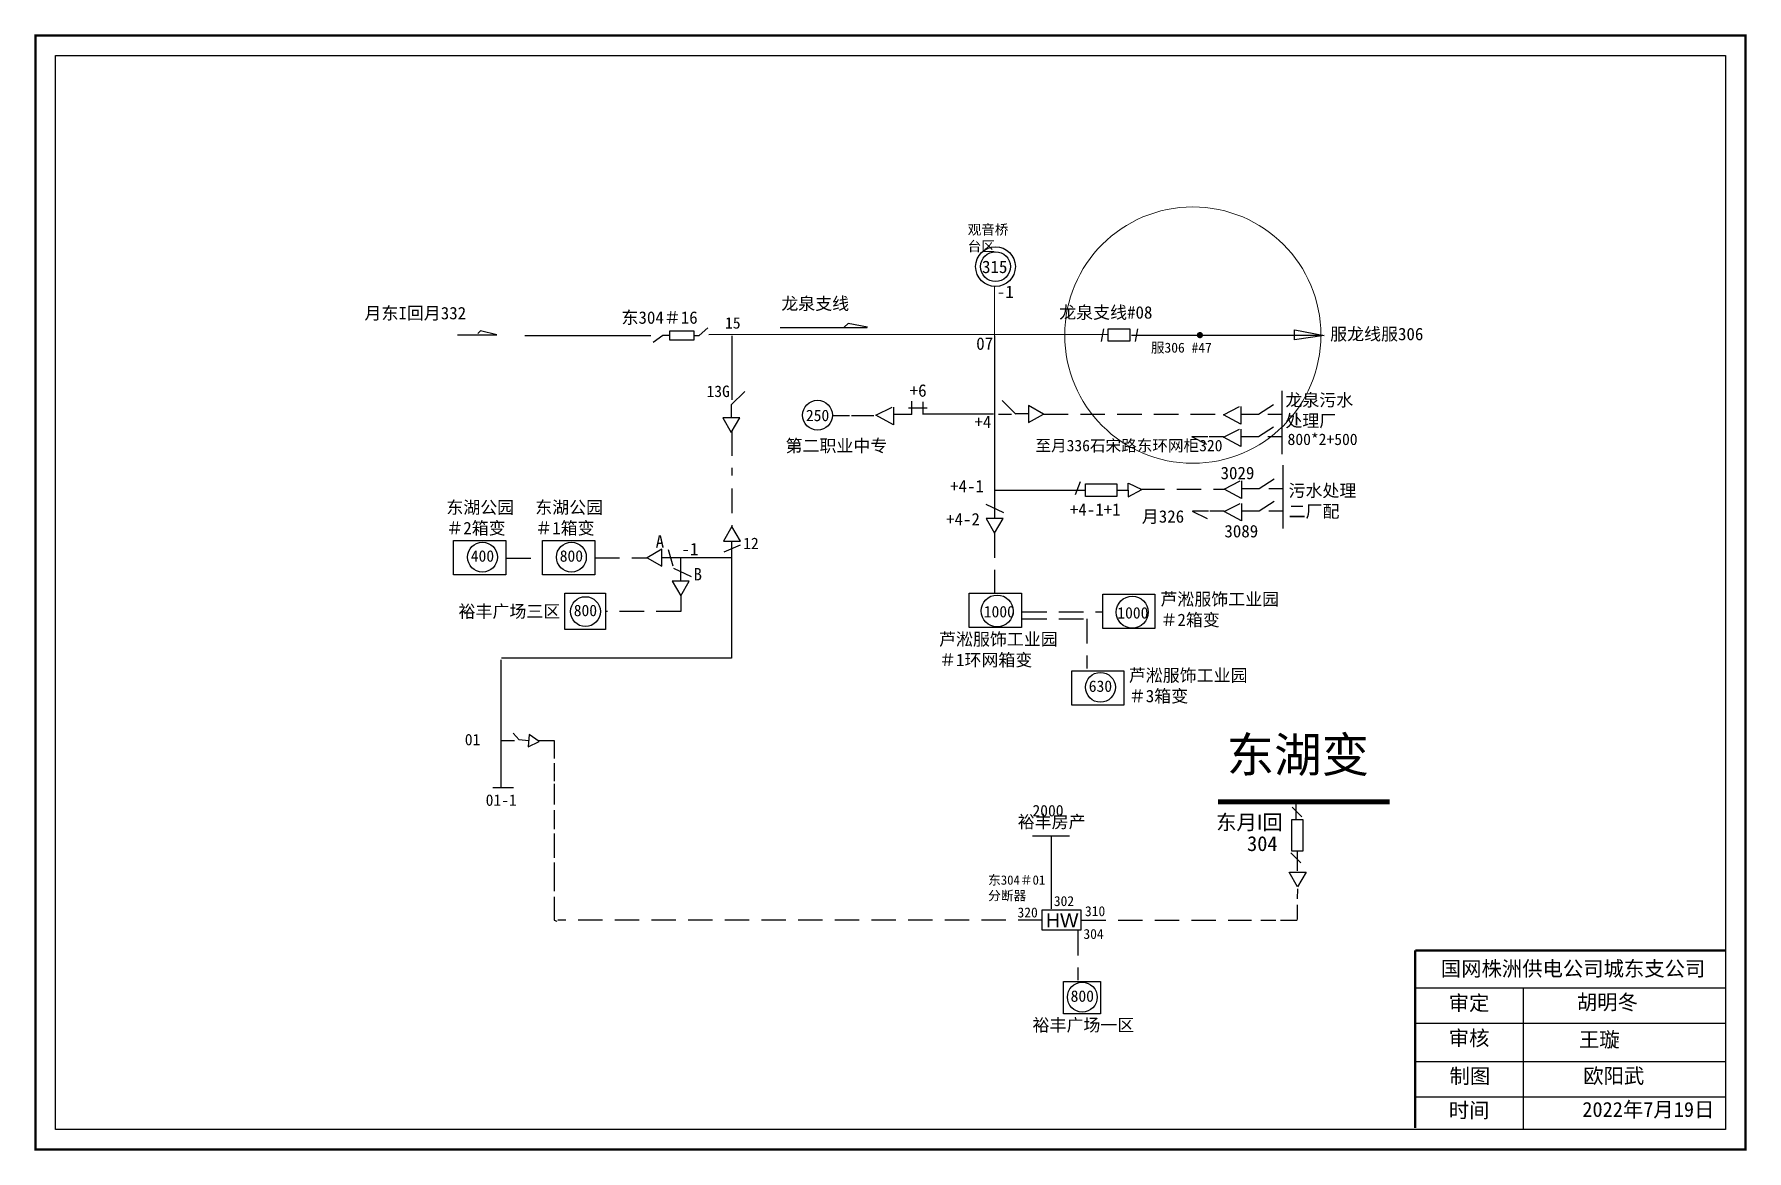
# Model space of a CAD drawing. Extents: x -2 to 343, y -1 to 224.
import ezdxf

# ---------------------------------------------------------------- set-up
doc = ezdxf.new("R2010")
doc.units = 0
doc.header["$LTSCALE"] = 0.774411
doc.linetypes.add('ACAD_ISO02W100', pattern=[15, 12, -3])
doc.linetypes.add('DASHED2', pattern=[9.525, 6.35, -3.175])
doc.layers.get('0').update_dxf_attribs({"linetype": 'CONTINUOUS'})
doc.layers.add('0-RefEdit0', color=7, linetype='CONTINUOUS')
doc.layers.add('Layer2', color=1, linetype='CONTINUOUS')
doc.styles.get("Standard").update_dxf_attribs({"font": '', "height": 2.5})
doc.styles.add('仿宋_txtstyle_2.00_0_0', font='simsun.ttc', dxfattribs={"height": 2})
doc.styles.add('仿宋_txtstyle_3.00_0_0', font='simsun.ttc', dxfattribs={"height": 3})
doc.styles.add('字体', font='simkai_0.ttf', dxfattribs={"height": 2.5})
doc.styles.add('楷体_GB2312_txtstyle_2.00_0_0', font='SIMKAI.TTF', dxfattribs={"height": 2})
doc.styles.add('楷体_GB2312_txtstyle_3.00_0_0', font='SIMKAI.TTF', dxfattribs={"height": 3})
doc.styles.get('Standard').set_extended_font_data('SimSun')

# ---------------------------------------------------------------- blocks, each defined once
blk = doc.blocks.new('A$C096F4352')
for p, q in [((2.73, 1.69), (0, 4.41)), ((5.33, 1.73), (2.69, 1.73))]:
    blk.add_line(p, q)
blk.add_lwpolyline([(8.29, 1.71), (5.33, 3.41), (5.33, 0)], close=True)
blk = doc.blocks.new('A$C19052CCB')
at = {"rotation": 270}
blk.add_blockref('A$C096F4352', (0, 8.29), dxfattribs=at)
blk = doc.blocks.new('A$C7409174A')
blk.add_blockref('A$C19052CCB', (0, 0))

msp = doc.modelspace()

# ---------------------------------------------------------------- hatches: boundary and pattern name
at = {"linetype": 'Continuous'}
h = msp.add_hatch(color=7, dxfattribs=at)
h.paths.add_polyline_path([(232.69, 164.08, 0.016904), (232.65, 164.08), (232.65, 162.81, 0.034968), (232.73, 162.81, 0.965353)])
h.paths.add_polyline_path([(232.65, 164.08, 0.933782), (232.65, 162.81)])

# ---------------------------------------------------------------- linework, layer by layer
at = {"color": 7, "linetype": 'Continuous', "lineweight": 0, "ltscale": 0.700835}
msp.add_line((191.39, 163.3), (191.39, 173.15), dxfattribs=at)
at = {"color": 1, "linetype": 'Continuous'}
for p, q in [((83.37, 163.49), (91.25, 163.49)), ((87.99, 164.31), (87.44, 163.77)), ((91.25, 163.49), (87.99, 164.31))]:
    msp.add_line(p, q, dxfattribs=at)
msp.add_line((138.53, 163.33), (138.53, 150.41))
at = {"linetype": 'Continuous'}
for p, q in [((218.91, 163.45), (257.4, 163.44)), ((251.75, 162.51), (251.75, 164.48)), ((257.69, 163.4), (251.75, 162.51)), ((251.79, 164.48), (257.69, 163.4)), ((249.27, 139.53), (249.27, 152.23)), ((167.52, 147.35), (170.78, 148.98)), ((171.05, 148.98), (171.05, 145.44)), ((174.06, 148.83), (177.86, 148.83)), ((174.74, 147.47), (174.74, 150.19)), ((177.05, 147.47), (177.05, 150.05)), ((237.41, 147.44), (240.67, 149.07)), ((240.94, 149.07), (240.94, 145.54)), ((244.49, 147.58), (247.48, 149.48)), ((162.21, 147.21), (158.95, 147.21)), ((167.11, 147.21), (162.62, 147.21)), ((171.05, 145.44), (167.52, 147.35)), ((174.72, 147.48), (171.18, 147.48)), ((191.2, 147.57), (177.09, 147.57)), ((192.21, 147.57), (194.79, 147.57)), ((240.94, 145.54), (237.41, 147.44)), ((240.96, 147.58), (244.49, 147.58)), ((244.49, 143.08), (247.48, 144.98)), ((246.39, 147.58), (249.11, 147.58)), ((231.03, 143.03), (234.02, 141.51)), ((231.04, 143.08), (234.3, 143.08)), ((234.57, 143.08), (237.42, 143.08)), ((237.41, 142.94), (240.67, 144.57)), ((240.94, 141.04), (237.41, 142.94)), ((240.94, 144.57), (240.94, 141.04)), ((240.96, 143.08), (244.49, 143.08)), ((246.39, 143.08), (249.11, 143.08)), ((244.63, 132.63), (247.62, 134.53)), ((249.41, 124.58), (249.41, 137.28)), ((207.66, 131.41), (208.7, 134)), ((237.55, 132.49), (240.81, 134.12)), ((241.08, 130.58), (237.55, 132.49)), ((241.08, 134.12), (241.08, 130.58)), ((241.1, 132.63), (244.63, 132.63)), ((246.54, 132.63), (249.26, 132.63)), ((189.61, 129.47), (193.21, 127.81)), ((231.17, 128.08), (234.17, 126.56)), ((231.18, 128.13), (234.44, 128.13)), ((234.71, 128.13), (237.57, 128.13)), ((237.55, 127.99), (240.81, 129.62)), ((241.08, 126.09), (237.55, 127.99)), ((241.08, 129.62), (241.08, 126.09)), ((241.1, 128.13), (244.63, 128.13)), ((244.63, 128.13), (247.62, 130.03)), ((246.54, 128.13), (249.26, 128.13)), ((253.21, 66.59), (251.23, 68.57)), ((252.99, 57.36), (251.01, 59.34)), ((252.29, 59.68), (252.29, 55.72)), ((252.3, 52.53), (250.67, 55.48)), ((250.71, 55.46), (254.06, 55.48)), ((254.06, 55.48), (252.3, 52.53)), ((244.92, 45.83), (247.98, 45.83)), ((248.9, 45.83), (252.27, 45.83)), ((276.05, 32.23), (338.41, 32.23)), ((297.69, 32.22), (297.69, 3.89)), ((276.05, 25.13), (338.41, 25.13)), ((276.05, 17.38), (338.41, 17.38)), ((276.05, 10.27), (338.41, 10.27))]:
    msp.add_line(p, q, dxfattribs=at)
at = {"linetype": 'DASHED2'}
for p, q in [((201.31, 147.58), (237.01, 147.58)), ((220.65, 132.46), (237.51, 132.46)), ((252.31, 52.15), (252.29, 50.11)), ((252.28, 48.89), (252.25, 45.94))]:
    msp.add_line(p, q, dxfattribs=at)
at = {"color": 7, "linetype": 'DASHED2'}
for p, q in [((138.52, 144.11), (138.52, 135.45)), ((138.52, 135.45), (138.52, 135.19)), ((138.52, 132.6), (138.52, 124.96))]:
    msp.add_line(p, q, dxfattribs=at)
at = {"color": 0, "linetype": 'Continuous'}
for p, q in [((191.41, 132.27), (209.53, 132.27)), ((216.01, 132.27), (218.28, 132.27)), ((218.28, 132.27), (218.28, 133.7)), ((218.28, 130.95), (220.99, 132.44)), ((218.28, 132.27), (218.28, 130.95)), ((218.35, 133.67), (220.99, 132.44)), ((138.47, 118.64), (124.49, 118.64)), ((128.23, 118.64), (128.23, 113.96)), ((126.78, 116.57), (130.37, 114.91)), ((92.1, 81.95), (94.83, 81.95)), ((99.55, 81.95), (102.83, 81.95)), ((102.83, 81.95), (102.83, 78.32)), ((102.83, 77.41), (102.83, 73.78)), ((90.46, 72.51), (94.65, 72.51)), ((102.83, 73.23), (102.83, 69.06)), ((102.83, 67.97), (102.83, 64.15)), ((102.83, 63.24), (102.83, 58.34)), ((202.79, 62.75), (202.79, 48.07)), ((102.83, 57.43), (102.83, 51.62)), ((102.83, 50.53), (102.83, 45.81)), ((102.83, 45.81), (103.37, 45.62))]:
    msp.add_line(p, q, dxfattribs=at)
at = {"color": 0}
for p, q in [((140.23, 121.19), (136.9, 119.81)), ((138.47, 121.99), (138.47, 98.48)), ((125.74, 120.37), (126.66, 117.04)), ((92.05, 98.13), (92.05, 72.62)), ((138.47, 98.48), (92.18, 98.48)), ((95.74, 82.06), (94.54, 83.41)), ((97.67, 81.9), (95.74, 82.06))]:
    msp.add_line(p, q, dxfattribs=at)
at = {"color": 0, "linetype": 'DASHED2'}
for p, q in [((191.41, 123.61), (191.41, 111.63)), ((93.2, 118.62), (100.5, 118.62)), ((111.04, 118.64), (121.49, 118.64)), ((128.27, 111.01), (128.27, 107.88)), ((128.27, 107.88), (113.2, 107.88)), ((196.96, 107.82), (212.99, 107.82)), ((196.96, 106.38), (209.94, 106.38)), ((209.94, 106.38), (209.94, 96.44)), ((201.06, 45.81), (103.55, 45.79)), ((208.88, 45.83), (243.08, 45.83)), ((208.12, 43.66), (208.12, 33.73))]:
    msp.add_line(p, q, dxfattribs=at)
at = {"linetype": 'ACAD_ISO02W100'}
msp.add_line((252.07, 66.09), (252.07, 69.18), dxfattribs=at)
at = {"linetype": 'Continuous', "const_width": 0.5}
msp.add_lwpolyline([(-1.53, 223.68), (342.44, 223.68), (342.44, -0.28), (-1.53, -0.28)], close=True, dxfattribs=at)
at = {"linetype": 'Continuous'}
for points in [[(2.52, 219.64), (338.4, 219.64), (338.4, 3.76), (2.52, 3.76)], [(215.99, 130.99), (209.71, 130.99), (209.71, 133.57), (215.99, 133.57)]]:
    msp.add_lwpolyline(points, close=True, dxfattribs=at)
at = {"color": 0}
for points in [[(138.56, 124.95), (136.86, 121.99), (140.27, 121.99)], [(121.52, 118.7), (124.48, 117), (124.48, 120.41)], [(128.27, 111.01), (129.98, 113.96), (126.57, 113.96)], [(99.81, 81.72), (97.77, 83.14), (97.56, 80.67)]]:
    msp.add_lwpolyline(points, close=True, dxfattribs=at)
msp.add_lwpolyline([(191.41, 123.6), (193.12, 126.56), (189.7, 126.56)], close=True)
at = {"color": 0, "linetype": 'ByBlock', "ltscale": 2}
for points in [[(82.58, 122.14), (93.1, 122.14), (93.1, 115.25), (82.58, 115.25)], [(100.48, 122.14), (110.99, 122.14), (110.99, 115.25), (100.48, 115.25)], [(186.28, 111.59), (196.8, 111.59), (196.8, 104.69), (186.28, 104.69)], [(213.15, 111.35), (223.66, 111.35), (223.66, 104.45), (213.15, 104.45)], [(206.9, 95.97), (217.41, 95.97), (217.41, 89.07), (206.9, 89.07)]]:
    msp.add_lwpolyline(points, close=True, dxfattribs=at)
at = {"color": 0, "linetype": 'Continuous'}
for points in [[(104.96, 111.59), (113.1, 111.59), (113.1, 104.29), (104.96, 104.29)], [(205.24, 33.5), (212.68, 33.5), (212.68, 26.97), (205.24, 26.97)]]:
    msp.add_lwpolyline(points, close=True, dxfattribs=at)
at = {"linetype": 'Continuous'}
for points, const_width in [([(270.87, 69.59), (236.32, 69.6)], 1), ([(276.01, 39.73), (276.01, 4.01)], 0.5), ([(276.05, 39.73), (338.41, 39.73)], 0.5)]:
    msp.add_lwpolyline(points, dxfattribs=dict(at, const_width=const_width))
at = {"linetype": 'ACAD_ISO02W100'}
msp.add_lwpolyline([(253.4, 59.69), (251.19, 59.69), (251.19, 66.09), (253.4, 66.09)], close=True, dxfattribs=at)
at = {"color": 12, "linetype": 'Continuous', "lineweight": 0, "ltscale": 0.696124, "true_color": 0xc00000}
msp.add_circle((231.27, 163.45), 25.77, dxfattribs=at)
for centre, radius in [((191.58, 177.21), 4), ((191.58, 177.21), 3), ((155.78, 147.34), 3)]:
    msp.add_circle(centre, radius)
at = {"color": 0}
for centre, radius in [((88.38, 118.81), 3), ((106.27, 118.81), 3), ((109.09, 107.86), 3), ((191.91, 107.98), 3.2), ((219.08, 107.74), 3.2), ((212.69, 92.64), 3), ((209.04, 30.34), 3)]:
    msp.add_circle(centre, radius, dxfattribs=at)
at = {"layer": '0-RefEdit0', "color": 0, "ltscale": 2}
msp.add_line((199.04, 62.76), (206.49, 62.76), dxfattribs=at)
msp.add_lwpolyline([(200.99, 47.9), (208.76, 47.9), (208.76, 43.8), (200.99, 43.8)], close=True, dxfattribs=at)
at = {"layer": 'Layer2', "color": 7, "linetype": 'Continuous'}
for p, q in [((161.94, 165.81), (161.15, 165.03)), ((165.85, 165.03), (161.94, 165.81)), ((96.91, 163.36), (122.28, 163.36)), ((124.63, 163.36), (122.75, 161.95)), ((126.04, 163.36), (124.63, 163.36)), ((130.89, 163.36), (131.99, 163.36)), ((131.99, 163.36), (133.71, 164.92)), ((214.26, 163.57), (133.89, 163.52)), ((191.39, 163.3), (191.41, 126.56)), ((212.87, 162.14), (213.37, 164.69)), ((219.73, 162.14), (220.23, 164.69))]:
    msp.add_line(p, q, dxfattribs=at)
at = {"layer": 'Layer2', "color": 7}
msp.add_line((148.28, 164.99), (165.78, 164.99), dxfattribs=at)
at = {"layer": 'Layer2', "color": 7, "linetype": 'Continuous'}
for points in [[(126.04, 164.3), (130.89, 164.3), (130.89, 162.42), (126.04, 162.42)], [(214.25, 164.7), (218.63, 164.7), (218.63, 162.2), (214.25, 162.2)]]:
    msp.add_lwpolyline(points, close=True, dxfattribs=at)

# ---------------------------------------------------------------- block references
at = {"color": 7}
for p, rotation in [((136.73, 143.85), 359.9802055578006), ((201.2, 145.87), 89.98020555780039)]:
    msp.add_blockref('A$C7409174A', p, dxfattribs=dict(at, rotation=rotation))

# ---------------------------------------------------------------- texts
msp.add_text('315', height=2.5).set_placement((188.87, 175.92))
at = {"attachment_point": 1}
for s, insert, char_height, width, style in [('观音桥台区', (185.99, 185.66), 2, 10.7145, '楷体_GB2312_txtstyle_2.00_0_0'), ('龙泉污水处理厂', (249.89, 151.65), 2.5, 14.8473, '字体'), ('{\\fSimSun|b0|i0|c134|p2;污水处理二厂配}', (250.53, 133.44), 2.5, 14.8473, '字体')]:
    msp.add_mtext(s, dxfattribs=dict(at, insert=insert, char_height=char_height, width=width, style=style))
at = {"color": 7, "char_height": 2.5, "width": 8.9454, "attachment_point": 1}
for s, insert in [('-1', (191.85, 173.41)), ('07', (187.7, 162.99))]:
    msp.add_mtext(s, dxfattribs=dict(at, insert=insert))
at = {"color": 7, "char_height": 2.5, "width": 31.8269, "attachment_point": 1, "style": '字体'}
for s, insert in [('{\\fSimSun|b0|i0|c134|p2;月东I回月332}', (64.65, 169.12)), ('{\\fSimSun|b0|i0|c134|p2;龙泉支线}', (148.49, 171.04)), ('{\\fSimSun|b0|i0|c134|p2;龙泉支线#08}', (204.4, 169.26)), ('东304＃16', (116.35, 168.23)), ('{\\fSimSun|b0|i0|c134|p2;第二职业中专}', (149.35, 142.46))]:
    msp.add_mtext(s, dxfattribs=dict(at, insert=insert))
at = {"char_height": 2.3, "attachment_point": 1}
for s, insert, width in [('15', (137.17, 167.05), 16.4292), ('13G', (133.45, 153.3), 16.4292), ('250', (153.44, 148.45), 4.9053), ('至月{\\fKaiTi_GB2312|b0|i0|c134|p49;336}石宋路东环网柜320', (199.61, 142.39), 58.5938), ('800*2+500', (250.33, 143.65), 4.9053)]:
    msp.add_mtext(s, dxfattribs=dict(at, insert=insert, width=width))
at = {"color": 1, "true_color": 0xff0000, "insert": (222.84, 161.93), "char_height": 2, "width": 31.9167, "attachment_point": 1, "style": '仿宋_txtstyle_2.00_0_0'}
msp.add_mtext('服306 #47', dxfattribs=at)
at = {"color": 12, "true_color": 0xc00000, "insert": (258.9, 164.92), "char_height": 2.5, "width": 36.1212, "attachment_point": 1}
msp.add_mtext('服龙线服306', dxfattribs=at)
at = {"color": 0, "attachment_point": 1}
for s, insert, char_height, width in [('A', (123.22, 123.21), 2.5, 8.9454), ('-1', (128.41, 121.68), 2.5, 8.9454), ('12', (140.82, 122.73), 2.3, 16.4292), ('400', (86.03, 120.19), 2.3, 4.9053), ('800', (103.92, 120.19), 2.3, 4.9053), ('B', (130.84, 116.63), 2.5, 8.9454), ('800', (106.74, 109.24), 2.3, 4.9053), ('1000', (189.22, 109), 2.3, 4.9053), ('1000', (216.08, 108.76), 2.3, 4.9053), ('630', (210.34, 94.02), 2.3, 4.9053), ('01', (84.83, 83.28), 2.3, 16.4292), ('01-1', (89.02, 71.11), 2.3, 16.4292), ('2000', (199.01, 68.99), 2.3, 16.4292), ('东304＃01分断器', (190.08, 54.83), 1.878, 12.4605), ('320', (196, 48.37), 2, 16.4292), ('302', (203.31, 50.66), 2, 16.4292), ('310', (209.57, 48.63), 2, 16.4292), ('{\\fArial|b0|i0|c0|p32;HW}', (201.72, 47.22), 2.8168, 18.6907), ('304', (209.26, 44.05), 2, 16.4292), ('800', (206.69, 31.71), 2.3, 4.9053)]:
    msp.add_mtext(s, dxfattribs=dict(at, insert=insert, char_height=char_height, width=width))
at = {"color": 7, "linetype": 'Continuous', "insert": (238.07, 82.59), "char_height": 7, "width": 132.2648, "attachment_point": 1, "style": '字体'}
msp.add_mtext('东湖变', dxfattribs=at)
at = {"linetype": 'Continuous', "char_height": 3, "attachment_point": 1}
for s, insert, width in [('{\\f\uffbfﾬￌﾣﾤ_GB2312|b0|i0|c134|p49;东月I回}', (235.96, 67.01), 17.2039), ('304', (242.19, 62.72), 6.7865)]:
    msp.add_mtext(s, dxfattribs=dict(at, insert=insert, width=width))
for s, insert, width, style in [('国网株洲供电公司城东支公司', (281.16, 37.58), 82.0179, '楷体_GB2312_txtstyle_3.00_0_0'), ('审定', (282.75, 30.67), 23.4615, '字体'), ('胡明冬', (308.52, 30.84), 23.4615, '仿宋_txtstyle_3.00_0_0'), ('审核', (282.75, 23.61), 23.4615, '字体'), ('王璇', (308.95, 23.31), 33.0539, '仿宋_txtstyle_3.00_0_0'), ('制图', (282.91, 15.98), 23.4615, '字体'), ('欧阳武', (309.81, 16.02), 42.2105, '仿宋_txtstyle_3.00_0_0'), ('时间', (282.75, 9.1), 23.4615, '字体'), ('2022年7月19日', (309.62, 9.27), 28.1048, '仿宋_txtstyle_3.00_0_0')]:
    msp.add_mtext(s, dxfattribs=dict(at, insert=insert, width=width, style=style))
at = {"layer": 'Layer2', "color": 7, "linetype": 'Continuous', "char_height": 2.5, "attachment_point": 1}
for s, insert, width in [('+6', (174.32, 153.56), 5.0922), ('+4', (187.35, 147.25), 5.0922), ('3029', (236.85, 136.98), 5.0922), ('+4-1', (182.45, 134.33), 5.0922), ('+4-2', (181.64, 127.68), 5.0922), ('+4-1+1', (206.54, 129.63), 5.0922), ('月326', (221.01, 128.24), 8.7927), ('3089', (237.62, 125.28), 5.0922)]:
    msp.add_mtext(s, dxfattribs=dict(at, insert=insert, width=width))
at = {"layer": 'Layer2', "color": 0, "char_height": 2.5, "attachment_point": 1, "style": '字体'}
for s, insert, width in [('东湖公园＃2箱变', (81.11, 130.06), 16.4292), ('东湖公园＃1箱变', (99, 130.06), 16.4292), ('裕丰广场三区', (83.57, 109.16), 36.9167), ('芦淞服饰工业园\\P＃1环网箱变', (180.23, 103.56), 36.9167), ('芦淞服饰工业园\\P＃3箱变', (218.4, 96.3), 36.9167), ('裕丰房产', (196.06, 66.85), 36.9167), ('裕丰广场一区', (199.04, 25.99), 36.9167)]:
    msp.add_mtext(s, dxfattribs=dict(at, insert=insert, width=width))
at = {"layer": 'Layer2', "color": 7, "insert": (224.76, 111.61), "char_height": 2.5, "width": 36.9167, "attachment_point": 1, "style": '字体'}
msp.add_mtext('芦淞服饰工业园\\P＃2箱变', dxfattribs=at)

doc.saveas('drawing.dxf')
